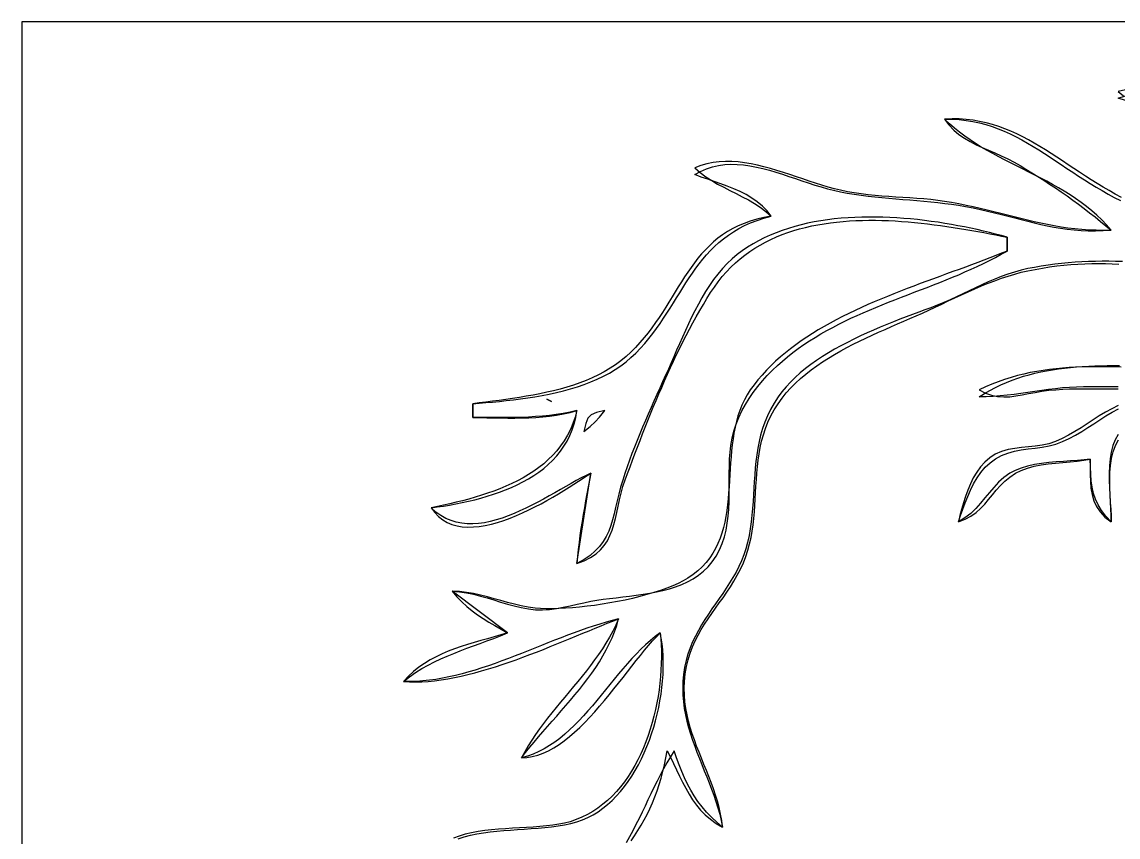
# Model space of a CAD drawing. Extents: x 0 to 411, y 0 to 483.
# Drawn here: x 0 to 158, y 365.6 to 483 of the extents above; entities that cross this region are included whole.
import ezdxf

# ---------------------------------------------------------------- set-up
doc = ezdxf.new("R2010")
doc.units = 0
for name, color, linetype in [('C18', 18, 'CONTINUOUS'), ('C254', 254, 'CONTINUOUS'), ('C7', 7, 'CONTINUOUS')]:
    doc.layers.add(name, color=color, linetype=linetype)

msp = doc.modelspace()

# ---------------------------------------------------------------- linework, layer by layer
at = {"layer": 'C18'}
for points in [[(0, 483)], [(0, 483), (0, 116)], [(171, 483), (0, 483)], [(159.0844, 471.6591), (158, 472), (159.0625, 472.3696)], [(136, 456.4166), (137.0917, 456.2079), (138.1519, 455.9852), (139.1839, 455.7517), (140.1913, 455.51), (141.1777, 455.2632), (142.1467, 455.0142), (143.1017, 454.7659), (144.0464, 454.5212), (144.9842, 454.2831), (145.9188, 454.0544), (146.8537, 453.8381), (147.7924, 453.6372), (148.7385, 453.4544), (149.6956, 453.2929), (150.6672, 453.1554), (151.6568, 453.0449), (152.668, 452.9644), (153.7044, 452.9167), (154.7695, 452.9048), (155.8668, 452.9316), (157, 453), (156.341, 453.7575), (155.655, 454.4753), (154.9437, 455.1562), (154.209, 455.8025), (153.4528, 456.417), (152.677, 457.0021), (151.8833, 457.5606), (151.0738, 458.095), (150.2501, 458.6079), (149.4142, 459.1019), (148.568, 459.5795), (147.7133, 460.0434), (146.852, 460.4962), (145.9859, 460.9404), (145.1169, 461.3787), (144.2469, 461.8136), (143.3777, 462.2477), (142.5111, 462.6836), (141.6492, 463.1239), (140.7936, 463.5713), (139.9463, 464.0282), (139.1091, 464.4973), (138.2839, 464.9812), (137.4726, 465.4825), (136.677, 466.0037), (135.899, 466.5475), (135.1404, 467.1164), (134.4031, 467.7131), (133.689, 468.3401), (133, 469), (134.0619, 468.9874), (135.0925, 468.9231), (136.0939, 468.8097), (137.0682, 468.6497), (138.0172, 468.4459), (138.9432, 468.2008), (139.8482, 467.917), (140.7342, 467.5972), (141.6032, 467.2439), (142.4573, 466.8598), (143.2986, 466.4475), (144.1292, 466.0095), (144.9509, 465.5485), (145.766, 465.0672), (146.5765, 464.5681), (147.3843, 464.0538), (148.1916, 463.5269), (149.0005, 462.9901), (149.8129, 462.446), (150.6309, 461.8971), (151.4565, 461.3462), (152.2919, 460.7957), (153.139, 460.2484), (154, 459.7068)], [(103.1041, 449.4868), (102.3562, 448.862), (101.6441, 448.184), (100.9657, 447.4574), (100.3192, 446.6869), (99.7028, 445.877), (99.1145, 445.0324), (98.5526, 444.1578), (98.015, 443.2577), (97.5, 442.3367), (97.0057, 441.3996), (96.5301, 440.4509), (96.0715, 439.4952), (95.628, 438.5373), (95.1976, 437.5816), (94.7786, 436.6329), (94.369, 435.6958), (93.967, 434.7748), (93.5707, 433.8746), (93.1782, 433), (92.7641, 432.0894), (92.3475, 431.1722), (91.9295, 430.2489), (91.5114, 429.32), (91.0942, 428.3862), (90.6793, 427.4479), (90.2678, 426.5059), (89.8608, 425.5606), (89.4597, 424.6125), (89.0654, 423.6624), (88.6794, 422.7108), (88.3027, 421.7582), (87.9365, 420.8052), (87.5821, 419.8523), (87.2405, 418.9003), (86.9131, 417.9495), (86.601, 417.0007), (86.2913, 415.965), (86.0277, 414.9624), (85.7952, 413.9929), (85.5788, 413.0568), (85.3637, 412.1541), (85.1349, 411.2851), (84.8775, 410.4498), (84.5766, 409.6484), (84.2174, 408.881), (83.7848, 408.1479), (83.2639, 407.449), (82.6399, 406.7847), (81.8979, 406.155), (81.0229, 405.56), (80, 405), (82, 418), (81.3256, 417.6726), (80.6258, 417.3117), (79.9026, 416.9225), (79.1579, 416.5096), (78.3934, 416.0782), (77.611, 415.6331), (76.8127, 415.1794), (76.0004, 414.7218), (75.1757, 414.2655), (74.3408, 413.8152), (73.4973, 413.3761), (72.6473, 412.9529), (71.7925, 412.5507), (70.9348, 412.1744), (70.0762, 411.829), (69.2184, 411.5194), (68.3634, 411.2504), (67.513, 411.0272), (66.6692, 410.8546), (65.8337, 410.7375), (65.0084, 410.6809), (64.1953, 410.6898), (63.3961, 410.7691), (62.6129, 410.9237), (61.8473, 411.1586), (61.1014, 411.4788), (60.3769, 411.8891), (59.6758, 412.3945), (59, 413), (59.866, 413.1218), (60.7461, 413.2569), (61.6374, 413.4063), (62.5372, 413.5712), (63.4428, 413.7527), (64.3515, 413.9519), (65.2606, 414.1699), (66.1673, 414.408), (67.0689, 414.6672), (67.9627, 414.9487), (68.8459, 415.2536), (69.7158, 415.583), (70.5698, 415.9381), (71.4051, 416.32), (72.2188, 416.7298), (73.0085, 417.1687), (73.7712, 417.6378), (74.5043, 418.1382), (75.2051, 418.6711), (75.8708, 419.2376), (76.4988, 419.8388), (77.0862, 420.4759), (77.6303, 421.15), (78.1285, 421.8622), (78.5781, 422.6137), (78.9762, 423.4056), (79.3201, 424.2391), (79.6072, 425.1152), (79.8347, 426.0351), (80, 427), (79.0062, 426.7811), (78.0128, 426.5959), (77.0194, 426.4416), (76.0257, 426.3155), (75.0315, 426.2148), (74.0364, 426.1368), (73.0403, 426.0787), (72.0429, 426.0377), (71.0438, 426.0112), (70.0428, 425.9963), (69.0397, 425.9903), (68.0341, 425.9904), (67.0258, 425.9939), (66.0145, 425.998), (65, 426), (65, 428), (65.9194, 428.0743), (66.8645, 428.1542), (67.8322, 428.2413), (68.8193, 428.3373), (69.8227, 428.4438), (70.8392, 428.5624), (71.8656, 428.6948), (72.8989, 428.8426), (73.9358, 429.0074), (74.9733, 429.1909), (76.0081, 429.3946), (77.0371, 429.6203), (78.0571, 429.8696), (79.0651, 430.1441), (80.0579, 430.4454), (81.0322, 430.7751), (81.985, 431.135), (82.9131, 431.5266), (83.8134, 431.9516), (84.6827, 432.4115), (85.5179, 432.9082), (86.3157, 433.443), (87.0731, 434.0178), (87.787, 434.6342), (88.4837, 435.3033), (89.1429, 435.9871), (89.7678, 436.6839), (90.3613, 437.3918), (90.9267, 438.1092), (91.467, 438.8343), (91.9855, 439.5654), (92.4851, 440.3008), (92.969, 441.0387), (93.4404, 441.7774), (93.9024, 442.5152), (94.3581, 443.2503), (94.8106, 443.9809), (95.263, 444.7055), (95.7185, 445.4221), (96.1802, 446.1292), (96.6511, 446.8249), (97.1345, 447.5075), (97.6335, 448.1754), (98.1511, 448.8267), (98.6905, 449.4597), (99.2549, 450.0727), (99.8472, 450.664), (100.4708, 451.2318), (101.1286, 451.7744), (101.8238, 452.2901), (102.5596, 452.7771), (103.339, 453.2337), (104.1651, 453.6582), (105.0412, 454.0487), (105.9703, 454.4037), (106.9555, 454.7214), (108, 455), (107.4014, 455.7738), (106.7318, 456.4639), (105.9993, 457.0788), (105.2121, 457.6271), (104.3781, 458.1177), (103.5056, 458.5591), (102.6027, 458.9599), (101.6774, 459.329), (100.7379, 459.6748), (99.7923, 460.0062), (98.8487, 460.3317), (97.9152, 460.6601), (97, 461), (97.8332, 461.4751), (98.6814, 461.8517), (99.5435, 462.1363), (100.4183, 462.3355), (101.3047, 462.4557), (102.2013, 462.5035), (103.1072, 462.4855), (104.0211, 462.4081), (104.9418, 462.2779), (105.8681, 462.1013), (106.799, 461.885), (107.7332, 461.6354), (108.6695, 461.3591), (109.6068, 461.0625), (110.5439, 460.7523), (111.4797, 460.4349), (112.4129, 460.1168), (113.3424, 459.8047), (114.267, 459.5049), (115.1856, 459.2241), (116.097, 458.9687), (117, 458.7453), (117.9826, 458.5346), (118.9699, 458.3485), (119.9615, 458.1846), (120.9568, 458.0401), (121.9554, 457.9123), (122.9567, 457.7988), (123.9603, 457.6968), (124.9656, 457.6037), (125.9722, 457.5169), (126.9796, 457.4337), (127.9873, 457.3516), (128.9947, 457.2679), (130.0015, 457.18), (131.0071, 457.0852), (132.011, 456.981), (133.0127, 456.8646), (134.0118, 456.7335), (135.0077, 456.5851), (136, 456.4167)], [(154, 459.7067), (154.8303, 459.2021), (155.6831, 458.7032), (156.5568, 458.2113), (157.4497, 457.7278), (158.3604, 457.254)], [(80, 367.7854), (80.7962, 368.0591), (81.5681, 368.3915), (82.3156, 368.7797), (83.0384, 369.2213), (83.7362, 369.7135), (84.409, 370.2538), (85.0564, 370.8395), (85.6782, 371.4679), (86.2742, 372.1365), (86.8442, 372.8427), (87.388, 373.5837), (87.9054, 374.3569), (88.3961, 375.1599), (88.8598, 375.9898), (89.2965, 376.8441), (89.7059, 377.7201), (90.0877, 378.6153), (90.4417, 379.5269), (90.7678, 380.4524), (91.0657, 381.3891), (91.3351, 382.3345), (91.5759, 383.2858), (91.7878, 384.2404), (91.9707, 385.1958), (92.1242, 386.1492), (92.2483, 387.0981), (92.3426, 388.0399), (92.4069, 388.9718), (92.441, 389.8913), (92.4448, 390.7957), (92.4179, 391.6825), (92.3602, 392.5489), (92.2715, 393.3924), (92.1515, 394.2103), (92, 395), (91.284, 394.4679), (90.584, 393.8953), (89.8983, 393.2862), (89.2254, 392.6442), (88.5637, 391.9732), (87.9117, 391.2769), (87.2679, 390.5591), (86.6305, 389.8237), (85.9982, 389.0743), (85.3693, 388.3149), (84.7423, 387.5491), (84.1156, 386.7807), (83.4877, 386.0136), (82.857, 385.2516), (82.2219, 384.4983), (81.5809, 383.7577), (80.9324, 383.0334), (80.2749, 382.3294), (79.6068, 381.6493), (78.9265, 380.997), (78.2325, 380.3762), (77.5233, 379.7907), (76.7972, 379.2444), (76.0527, 378.741), (75.2883, 378.2842), (74.5024, 377.878), (73.6934, 377.526), (72.8598, 377.232), (72, 377), (72.5846, 377.7537), (73.1895, 378.5044), (73.8117, 379.253), (74.4483, 380.0002), (75.0964, 380.7471), (75.753, 381.4946), (76.4153, 382.2435), (77.0804, 382.9947), (77.7454, 383.7492), (78.4073, 384.5078), (79.0634, 385.2715), (79.7105, 386.0412), (80.346, 386.8177), (80.9668, 387.602), (81.5701, 388.3949), (82.153, 389.1975), (82.7125, 390.0105), (83.2457, 390.8348), (83.7499, 391.6715), (84.2219, 392.5213), (84.659, 393.3853), (85.0583, 394.2642), (85.4168, 395.159), (85.7317, 396.0706), (86, 397), (85.0989, 396.7777), (84.1921, 396.531), (83.28, 396.262), (82.3628, 395.9726), (81.4409, 395.665), (80.5147, 395.3412), (79.5843, 395.0032), (78.6502, 394.6531), (77.7126, 394.293), (76.7719, 393.925), (75.8284, 393.5511), (74.8824, 393.1733), (73.9341, 392.7937), (72.9841, 392.4144), (72.0325, 392.0375), (71.0796, 391.6649), (70.1258, 391.2988), (69.1715, 390.9412), (68.2168, 390.5942), (67.2622, 390.2598), (66.308, 389.9402), (65.3544, 389.6372), (64.4018, 389.3531), (63.4505, 389.0899), (62.5008, 388.8496), (61.5531, 388.6343), (60.6076, 388.446), (59.6647, 388.2869), (58.7247, 388.1589), (57.7879, 388.0642), (56.8547, 388.0047), (55.9252, 387.9826), (55, 388), (55.8717, 388.6678), (56.7531, 389.2771), (57.6441, 389.8339), (58.5444, 390.344), (59.4538, 390.8135), (60.3721, 391.2484), (61.2991, 391.6545), (62.2346, 392.0379), (63.1784, 392.4044), (64.1303, 392.7601), (65.0901, 393.1109), (66.0575, 393.4627), (67.0324, 393.8216), (68.0146, 394.1935), (69.0039, 394.5843), (70, 395), (62, 401), (63.0658, 400.9079), (64.0992, 400.7521), (65.1064, 400.5443), (66.094, 400.2965), (67.0684, 400.0203), (68.0361, 399.7275), (69.0035, 399.43), (69.9772, 399.1397), (70.9635, 398.8681), (71.9689, 398.6273), (73, 398.429), (74.0193, 398.3147), (75.0306, 398.2998), (76.0353, 398.367), (77.0347, 398.4994), (78.0301, 398.6798), (79.023, 398.8911), (80.0147, 399.1163), (81.0066, 399.3383), (82, 399.5401), (82.8794, 399.6908), (83.7857, 399.8235), (84.7144, 399.9436), (85.6608, 400.0563), (86.6205, 400.1671), (87.5888, 400.2813), (88.5613, 400.4043), (89.5334, 400.5414), (90.5004, 400.6981), (91.458, 400.8797), (92.4014, 401.0915), (93.3262, 401.3389), (94.2278, 401.6273), (95.1016, 401.962), (95.9431, 402.3485), (96.7477, 402.7921), (97.511, 403.2981), (98.2282, 403.8719), (98.8949, 404.5189), (99.5066, 405.2445), (100.0586, 406.054), (100.5447, 406.9467), (100.94, 407.87), (101.2537, 408.8203), (101.4954, 409.7939), (101.6743, 410.7873), (101.7998, 411.7969), (101.8815, 412.8192), (101.9286, 413.8506), (101.9505, 414.8875), (101.9567, 415.9264), (101.9565, 416.9636), (101.9594, 417.9955), (101.9747, 419.0188), (102.0117, 420.0296), (102.08, 421.0245), (102.189, 422), (102.3712, 423.0427), (102.6256, 424.0611), (102.9478, 425.0549), (103.3334, 426.0234), (103.778, 426.9664), (104.2772, 427.8834), (104.8267, 428.7739), (105.422, 429.6376), (106.0588, 430.4739), (106.7327, 431.2825), (107.4393, 432.0629), (108.1743, 432.8148), (108.8866, 433.4943), (109.6168, 434.1469), (110.3642, 434.7737), (111.1279, 435.376), (111.9071, 435.9547), (112.7011, 436.5112), (113.509, 437.0466), (114.3302, 437.5621), (115.1637, 438.0587), (116.0088, 438.5377), (116.8646, 439.0003), (117.7305, 439.4476), (118.6056, 439.8807), (119.4892, 440.3009), (120.3803, 440.7093), (121.2783, 441.107), (122.1824, 441.4953), (123.0917, 441.8753), (124.0054, 442.2482), (124.9229, 442.615), (125.8432, 442.9771), (126.7656, 443.3355), (127.6893, 443.6915), (128.6136, 444.0461), (129.5375, 444.4006), (130.4604, 444.7561), (131.3814, 445.1137), (132.2997, 445.4748), (133.2146, 445.8403), (134.1253, 446.2115), (135.0309, 446.5895), (135.9307, 446.9756), (136.8239, 447.3708), (137.7097, 447.7764), (138.5873, 448.1934), (139.4559, 448.6232), (140.3148, 449.0667), (141.163, 449.5252), (142, 450), (142, 452), (141.1754, 452.2255), (140.3316, 452.4469), (139.4697, 452.6634), (138.5907, 452.8744), (137.6957, 453.079), (136.7858, 453.2766), (135.862, 453.4663), (134.9254, 453.6475), (133.977, 453.8195), (133.018, 453.9814), (132.0494, 454.1327), (131.0723, 454.2724), (130.0878, 454.3999), (129.0969, 454.5145), (128.1006, 454.6155), (127.1001, 454.702), (126.0965, 454.7733), (125.0907, 454.8288), (124.0839, 454.8677), (123.0772, 454.8892), (122.0716, 454.8927), (121.0681, 454.8773), (120.0679, 454.8424), (119.072, 454.7871), (118.0815, 454.7109), (117.0974, 454.6129), (116.1209, 454.4924), (115.153, 454.3487), (114.1948, 454.1811), (113.2473, 453.9887), (112.3115, 453.7709), (111.3887, 453.527), (110.4798, 453.2561), (109.586, 452.9576), (108.7082, 452.6308), (107.8476, 452.2748), (107.0052, 451.889), (106.1821, 451.4727), (105.3794, 451.025), (104.5981, 450.5453), (103.8393, 450.0328), (103.1041, 449.4869)], [(145, 447.4567), (144.0185, 447.2362), (143.051, 446.9694), (142.0958, 446.6618), (141.1512, 446.319), (140.2156, 445.9466), (139.2875, 445.5502), (138.3651, 445.1354), (137.4469, 444.7077), (136.5313, 444.2728), (135.6166, 443.8362), (134.7011, 443.4036), (133.7834, 442.9804), (132.8617, 442.5724), (131.9344, 442.185), (131, 441.824), (130.1518, 441.5114), (129.2801, 441.1894), (128.3877, 440.8572), (127.4776, 440.5143), (126.5528, 440.1599), (125.6163, 439.7936), (124.671, 439.4146), (123.7199, 439.0224), (122.7659, 438.6163), (121.8121, 438.1957), (120.8614, 437.7599), (119.9168, 437.3084), (118.9812, 436.8406), (118.0576, 436.3557), (117.1491, 435.8532), (116.2584, 435.3325), (115.3887, 434.7929), (114.5429, 434.2338), (113.724, 433.6546), (112.9348, 433.0546), (112.1785, 432.4333), (111.458, 431.79), (110.7762, 431.1241), (110.1361, 430.4349), (109.5407, 429.7219), (108.993, 428.9845), (108.4056, 428.0825), (107.893, 427.1738), (107.4495, 426.2588), (107.0694, 425.3376), (106.747, 424.4106), (106.4767, 423.4779), (106.2528, 422.5399), (106.0696, 421.5968), (105.9214, 420.6488), (105.8027, 419.6963), (105.7076, 418.7395), (105.6306, 417.7786), (105.566, 416.8139), (105.508, 415.8456), (105.4511, 414.8741), (105.3896, 413.8996), (105.3178, 412.9223), (105.23, 411.9426), (105.1205, 410.9606), (104.9838, 409.9766), (104.814, 408.9909), (104.6057, 408.0038), (104.3626, 407.0933), (104.0683, 406.2151), (103.7279, 405.3657), (103.3468, 404.5414), (102.9301, 403.7388), (102.4833, 402.9545), (102.0115, 402.1848), (101.52, 401.4263), (101.014, 400.6754), (100.4989, 399.9287), (99.9799, 399.1826), (99.4622, 398.4336), (98.9512, 397.6782), (98.4521, 396.9129), (97.9701, 396.1342), (97.5106, 395.3385), (97.0787, 394.5224), (96.6798, 393.6824), (96.3192, 392.8149), (96.002, 391.9164), (95.7336, 390.9834), (95.5192, 390.0124), (95.3641, 389), (95.2737, 387.989), (95.2437, 386.9965), (95.2698, 386.0211), (95.3476, 385.0612), (95.4727, 384.1156), (95.6406, 383.1829), (95.8471, 382.2616), (96.0877, 381.3503), (96.358, 380.4478), (96.6537, 379.5524), (96.9704, 378.663), (97.3036, 377.778), (97.649, 376.8961), (98.0023, 376.0159), (98.359, 375.136), (98.7147, 374.255), (99.0651, 373.3715), (99.4058, 372.4841), (99.7323, 371.5915), (100.0404, 370.6921), (100.3256, 369.7847), (100.5835, 368.8678), (100.8097, 367.94), (101, 367), (100.1594, 367.6984), (99.3897, 368.4162), (98.6851, 369.1549), (98.0401, 369.9157), (97.4492, 370.7002), (96.9068, 371.5098), (96.4073, 372.3459), (95.9452, 373.21), (95.5148, 374.1035), (95.1107, 375.0278), (94.7272, 375.9843), (94.3588, 376.9746), (94, 378), (93.4671, 377.1323), (92.9589, 376.2576), (92.472, 375.3769), (92.0031, 374.4913), (91.549, 373.6021), (91.1063, 372.7103), (90.6719, 371.817), (90.2423, 370.9235), (89.8144, 370.0307), (89.3849, 369.14), (88.9504, 368.2523), (88.5076, 367.3688), (88.0534, 366.4906), (87.5844, 365.619), (87.0973, 364.7549)], [(158.6251, 448.464), (157.6504, 448.5004), (156.6749, 448.5204), (155.699, 448.5239), (154.7228, 448.5109), (153.7466, 448.4813), (152.7706, 448.435), (151.7951, 448.3719), (150.8203, 448.2921), (149.8465, 448.1954), (148.8738, 448.0817), (147.9026, 447.9511), (146.9331, 447.8035), (145.9654, 447.6387), (145, 447.4568)], [(152, 430.4058), (150.9919, 430.3518), (149.9872, 430.2696), (148.9854, 430.1644), (147.9858, 430.0415), (146.988, 429.9062), (145.9915, 429.7638), (144.9956, 429.6195), (143.9999, 429.4785), (143.0039, 429.3463), (142.007, 429.228), (141.0087, 429.129), (140.0084, 429.0544), (139.0057, 429.0097), (138, 429), (138.7636, 429.4803), (139.5365, 429.9261), (140.3186, 430.3386), (141.1092, 430.719), (141.9082, 431.0687), (142.7151, 431.3887), (143.5295, 431.6804), (144.3512, 431.945), (145.1797, 432.1836), (146.0147, 432.3977), (146.8558, 432.5883), (147.7027, 432.7568), (148.5549, 432.9044), (149.4122, 433.0322), (150.2742, 433.1416), (151.1404, 433.2337), (152.0106, 433.3099), (152.8844, 433.3713), (153.7613, 433.4192), (154.6411, 433.4548), (155.5234, 433.4794), (156.4079, 433.4942), (157.294, 433.5004), (158.1816, 433.4992)], [(158.0297, 430.4156), (157.041, 430.4298), (156.0478, 430.4426), (155.0486, 430.4502), (154.0419, 430.4491), (153.0262, 430.4355), (152, 430.4059)], [(158.0277, 423.5663), (157.5921, 422.8056), (157.2593, 421.9594), (157.0174, 421.0415), (156.8546, 420.066), (156.7591, 419.0468), (156.7191, 417.998), (156.7227, 416.9334), (156.7582, 415.8672), (156.8137, 414.8132), (156.8775, 413.7855), (156.9376, 412.7981), (156.9824, 411.8649), (157, 411), (156.2399, 411.8117), (155.6219, 412.6163), (155.1312, 413.424), (154.7526, 414.2446), (154.4714, 415.0881), (154.2724, 415.9646), (154.1407, 416.8841), (154.0614, 417.8564), (154.0195, 418.8917), (154, 420), (153.1119, 419.905), (152.1607, 419.8291), (151.1609, 419.7624), (150.1271, 419.6952), (149.074, 419.6177), (148.0162, 419.5203), (146.9683, 419.3933), (145.9449, 419.2268), (144.9607, 419.0112), (144.0304, 418.7367), (143.1684, 418.3936), (142.3896, 417.9722), (141.5408, 417.3603), (140.7837, 416.6805), (140.0931, 415.9513), (139.4437, 415.1908), (138.8103, 414.4175), (138.1676, 413.6497), (137.4905, 412.9057), (136.7536, 412.2038), (135.9319, 411.5625), (135, 411), (135.3038, 411.8814), (135.622, 412.7913), (135.9618, 413.7165), (136.3303, 414.6436), (136.735, 415.5595), (137.1829, 416.4508), (137.6813, 417.3042), (138.2375, 418.1066), (138.8588, 418.8445), (139.5523, 419.5048), (140.3253, 420.0741), (141.1851, 420.5393), (142.1132, 420.8922), (143.0723, 421.1481), (144.0547, 421.3345), (145.0525, 421.4789), (146.0579, 421.6088), (147.0632, 421.7518), (148.0605, 421.9352), (149.042, 422.1868), (150, 422.5339), (150.945, 422.9751), (151.8613, 423.4666), (152.7558, 423.9962), (153.6357, 424.5513), (154.5079, 425.1195), (155.3795, 425.6883), (156.2574, 426.2455), (157.1488, 426.7784), (158.0606, 427.2748)], [(62.8897, 365.3104), (63.7654, 365.5944), (64.6666, 365.8319), (65.59, 366.0283), (66.5325, 366.1891), (67.4911, 366.3199), (68.4626, 366.4261), (69.444, 366.5133), (70.4321, 366.5869), (71.4238, 366.6524), (72.4161, 366.7154), (73.4057, 366.7812), (74.3897, 366.8555), (75.3649, 366.9437), (76.3281, 367.0512), (77.2764, 367.1837), (78.2065, 367.3466), (79.1154, 367.5453), (80, 367.7855)]]:
    msp.add_lwpolyline(points, dxfattribs=at)
at = {"layer": 'C254'}
for points in [[(75.6667, 428.6667), (76.3333, 428.3333), (75.6666, 428.6666)], [(81, 424), (81.928, 424.7293), (82.6324, 425.3675), (83.2705, 426.0718), (84, 427), (82.8264, 426.7296), (82.0616, 426.4163), (81.5835, 425.9382), (81.2702, 425.1734), (81, 424)]]:
    msp.add_lwpolyline(points, dxfattribs=at)
at = {"layer": 'C7'}
for points in [[(159.0495, 473.2269), (158, 473), (158.7819, 472.3715)], [(155, 459.7067), (154.1416, 460.2456), (153.2949, 460.7906), (152.4583, 461.3393), (151.6298, 461.8889), (150.8077, 462.4368), (149.9903, 462.9804), (149.1759, 463.517), (148.3625, 464.0441), (147.5485, 464.559), (146.7322, 465.0592), (145.9116, 465.5418), (145.0852, 466.0045), (144.2511, 466.4444), (143.4075, 466.8591), (142.5527, 467.2458), (141.685, 467.602), (140.8024, 467.925), (139.9034, 468.2122), (138.9862, 468.461), (138.0488, 468.6687), (137.0897, 468.8328), (136.107, 468.9506), (135.099, 469.0195), (134.0639, 469.0368), (133, 469), (133.6276, 468.16), (134.3153, 467.4315), (135.0562, 466.7985), (135.8436, 466.2454), (136.6707, 465.7562), (137.5306, 465.315), (138.4167, 464.9061), (139.322, 464.5136), (140.2397, 464.1217), (141.1632, 463.7145), (142.0855, 463.2761), (143, 462.7909)], [(134, 456.9891), (133.0044, 457.1526), (132.0057, 457.2889), (131.0044, 457.4023), (130.0012, 457.497), (128.9965, 457.5773), (127.9908, 457.6476), (126.9847, 457.7121), (125.9787, 457.7753), (124.9734, 457.8413), (123.9693, 457.9144), (122.967, 457.9991), (121.9669, 458.0995), (120.9696, 458.2201), (119.9756, 458.365), (118.9856, 458.5386), (118, 458.7453), (117.1162, 458.9621), (116.2223, 459.2081), (115.3194, 459.478), (114.4086, 459.7667), (113.4907, 460.0691), (112.5671, 460.3801), (111.6386, 460.6944), (110.7065, 461.0071), (109.7716, 461.3129), (108.8352, 461.6067), (107.8982, 461.8834), (106.9617, 462.1379), (106.0269, 462.3649), (105.0947, 462.5595), (104.1662, 462.7164), (103.2425, 462.8305), (102.3246, 462.8967), (101.4137, 462.9098), (100.5107, 462.8647), (99.6168, 462.7564), (98.733, 462.5795), (97.8604, 462.3291), (97, 462), (97.7721, 461.3143), (98.5813, 460.7023), (99.4207, 460.1505), (100.2837, 459.6454), (101.1634, 459.1739), (102.0533, 458.7224), (102.9465, 458.2775), (103.8364, 457.826), (104.7162, 457.3545), (105.5791, 456.8494), (106.4186, 456.2976), (107.2277, 455.6856), (108, 455), (106.9356, 454.8114), (105.9312, 454.5777), (104.9838, 454.3006), (104.0902, 453.9821), (103.2474, 453.6242), (102.4523, 453.2288), (101.7018, 452.7978), (100.9929, 452.3332), (100.3225, 451.8369), (99.6875, 451.3108), (99.0848, 450.7568), (98.5114, 450.177), (97.9641, 449.5732), (97.44, 448.9473), (96.936, 448.3014), (96.4489, 447.6373), (95.9757, 446.957), (95.5133, 446.2624), (95.0587, 445.5554), (94.6087, 444.838), (94.1604, 444.1121), (93.7106, 443.3797), (93.2562, 442.6426), (92.7943, 441.9029), (92.3216, 441.1624), (91.8352, 440.4231), (91.332, 439.6869), (90.8088, 438.9557), (90.2627, 438.2316), (89.6905, 437.5164), (89.0892, 436.812), (88.4557, 436.1204), (87.787, 435.4436), (87.079, 434.7938), (86.3383, 434.1877), (85.5671, 433.6235), (84.7672, 433.0993), (83.9408, 432.6131), (83.0899, 432.1632), (82.2166, 431.7475), (81.3228, 431.3644), (80.4108, 431.0118), (79.4825, 430.6879), (78.54, 430.3909), (77.5852, 430.1188), (76.6204, 429.8698), (75.6475, 429.6421), (74.6686, 429.4336), (73.6857, 429.2426), (72.7009, 429.0672), (71.7163, 428.9055), (70.7338, 428.7557), (69.7556, 428.6158), (68.7837, 428.4839), (67.8201, 428.3583), (66.8669, 428.237), (65.9262, 428.1182), (65, 428), (65, 426), (66.008, 425.9948), (67.0175, 425.9822), (68.0278, 425.9662), (69.0383, 425.9509), (70.0484, 425.9404), (71.0577, 425.9388), (72.0653, 425.9502), (73.0708, 425.9786), (74.0736, 426.0282), (75.0731, 426.1031), (76.0687, 426.2074), (77.0597, 426.3451), (78.0457, 426.5204), (79.026, 426.7373), (80, 427), (79.7368, 426.043), (79.4193, 425.1326), (79.0497, 424.2673), (78.6304, 423.4457), (78.1639, 422.6663), (77.6526, 421.9279), (77.0987, 421.229), (76.5048, 420.5682), (75.8731, 419.944), (75.2062, 419.3551), (74.5063, 418.8001), (73.7759, 418.2776), (73.0173, 417.7861), (72.2329, 417.3242), (71.4252, 416.8907), (70.5965, 416.4839), (69.7492, 416.1026), (68.8857, 415.7454), (68.0083, 415.4107), (67.1195, 415.0973), (66.2217, 414.8037), (65.3172, 414.5286), (64.4085, 414.2704), (63.4978, 414.0278), (62.5877, 413.7995), (61.6804, 413.5839), (60.7785, 413.3798), (59.8842, 413.1856), (59, 413), (59.4998, 412.3274), (60.0523, 411.7577), (60.654, 411.2859), (61.3011, 410.9074), (61.9899, 410.6172), (62.7167, 410.4106), (63.4779, 410.2828), (64.2698, 410.2288), (65.0887, 410.244), (65.9309, 410.3235), (66.7927, 410.4624), (67.6705, 410.6561), (68.5605, 410.8995), (69.4592, 411.188), (70.3627, 411.5168), (71.2675, 411.8809), (72.1697, 412.2756), (73.0659, 412.6962), (73.9522, 413.1376), (74.825, 413.5952), (75.6806, 414.0642), (76.5154, 414.5396), (77.3256, 415.0168), (78.1075, 415.4908), (78.8575, 415.9569), (79.5719, 416.4103), (80.2471, 416.8461), (80.8792, 417.2595), (81.4648, 417.6457), (82, 418), (81.8074, 417.0026), (81.6167, 416.0065), (81.429, 415.0111), (81.2457, 414.0161), (81.068, 413.0208), (80.8972, 412.025), (80.7345, 411.0281), (80.5812, 410.0298), (80.4386, 409.0295), (80.3079, 408.0268), (80.1904, 407.0213), (80.0873, 406.0125), (80, 405), (81.0643, 405.3817), (81.976, 405.8343), (82.7497, 406.3532), (83.4002, 406.9337), (83.9422, 407.5712), (84.3904, 408.261), (84.7595, 408.9985), (85.0644, 409.779), (85.3196, 410.5979), (85.54, 411.4505), (85.7402, 412.3322), (85.935, 413.2384), (86.1391, 414.1644), (86.3672, 415.1055), (86.634, 416.0571), (86.9544, 417.0146), (87.3003, 417.9543), (87.6501, 418.8984), (88.0038, 419.8461), (88.3617, 420.7969), (88.7241, 421.7504), (89.091, 422.7059), (89.4628, 423.6629), (89.8395, 424.6209), (90.2215, 425.5793), (90.6089, 426.5375), (91.0019, 427.4952), (91.4008, 428.4516), (91.8057, 429.4062), (92.2168, 430.3586), (92.6344, 431.3081), (93.0586, 432.2543), (93.4897, 433.1965), (93.9278, 434.1342), (94.3732, 435.067), (94.8261, 435.9942), (95.2866, 436.9152), (95.755, 437.8297), (96.2315, 438.7369), (96.7163, 439.6365), (97.2095, 440.5277), (97.7115, 441.4102), (98.2223, 442.2832), (98.7423, 443.1464), (99.2716, 443.9992), (99.8063, 444.8073), (100.3662, 445.5761), (100.9505, 446.3062), (101.5583, 446.9987), (102.189, 447.6541), (102.8416, 448.2735), (103.5154, 448.8576), (104.2096, 449.4071), (104.9234, 449.923), (105.656, 450.406), (106.4065, 450.857), (107.1743, 451.2768), (107.9584, 451.6661), (108.7581, 452.0259), (109.5726, 452.3569), (110.4011, 452.6599), (111.2428, 452.9358), (112.0968, 453.1854), (112.9625, 453.4095), (113.839, 453.6088), (114.7254, 453.7844), (115.621, 453.9368), (116.5251, 454.067), (117.4367, 454.1758), (118.3551, 454.264), (119.2795, 454.3324), (120.2091, 454.3818), (121.1431, 454.4131), (122.0807, 454.427), (123.0211, 454.4244), (123.9635, 454.4061), (124.9071, 454.3729), (125.8511, 454.3256), (126.7947, 454.2651), (127.7371, 454.1922), (128.6775, 454.1076), (129.6151, 454.0122), (130.5491, 453.9069), (131.4787, 453.7923), (132.4031, 453.6695), (133.3215, 453.539), (134.2331, 453.4019), (135.1372, 453.2588), (136.0328, 453.1107), (136.9192, 452.9583), (137.7956, 452.8024), (138.6613, 452.6439), (139.5153, 452.4836), (140.357, 452.3223), (141.1855, 452.1608), (142, 452), (142, 450), (141.188, 449.6671), (140.3591, 449.3361), (139.5143, 449.0063), (138.6548, 448.6773), (137.7815, 448.3484), (136.8958, 448.0192), (135.9986, 447.6891), (135.0912, 447.3576), (134.1745, 447.0242), (133.2498, 446.6883), (132.3182, 446.3494), (131.3807, 446.0069), (130.4386, 445.6603), (129.4928, 445.3092), (128.5445, 444.9529), (127.5949, 444.5909), (126.6451, 444.2227), (125.6962, 443.8478), (124.7492, 443.4655), (123.8053, 443.0755), (122.8657, 442.6771), (121.9315, 442.2699), (121.0037, 441.8532), (120.0834, 441.4266), (119.1719, 440.9896), (118.2702, 440.5415), (117.3795, 440.0818), (116.5008, 439.6101), (115.6353, 439.1258), (114.784, 438.6284), (113.9482, 438.1172), (113.1289, 437.5919), (112.3272, 437.0518), (111.5443, 436.4964), (110.7813, 435.9252), (110.0393, 435.3377), (109.3193, 434.7333), (108.6227, 434.1115), (107.9503, 433.4718), (107.3034, 432.8136), (106.6831, 432.1363), (106.0906, 431.4396), (105.5268, 430.7227), (104.993, 429.9853), (104.5383, 429.2771), (104.1368, 428.546), (103.7848, 427.7937), (103.4784, 427.022), (103.2139, 426.2325), (102.9875, 425.4269), (102.7954, 424.6071), (102.6338, 423.7747), (102.499, 422.9315), (102.3871, 422.0791), (102.2944, 421.2194), (102.2171, 420.354), (102.1513, 419.4846), (102.0934, 418.6131), (102.0395, 417.7411), (101.9859, 416.8703), (101.9287, 416.0025), (101.8642, 415.1393), (101.7886, 414.2826), (101.6981, 413.4341), (101.5889, 412.5954), (101.4573, 411.7683), (101.2994, 410.9546), (101.1115, 410.1559), (100.8898, 409.374), (100.6305, 408.6106), (100.3298, 407.8675), (99.984, 407.1463), (99.5892, 406.4488), (99.1417, 405.7767), (98.6376, 405.1318), (98.0733, 404.5157), (97.4449, 403.9302), (96.7486, 403.3771), (95.9807, 402.858), (95.3268, 402.4807), (94.5996, 402.1155), (93.8056, 401.7633), (92.9514, 401.4247), (92.0435, 401.1005), (91.0885, 400.7914), (90.0929, 400.4982), (89.0634, 400.2216), (88.0064, 399.9622), (86.9286, 399.721), (85.8364, 399.4985), (84.7364, 399.2955), (83.6353, 399.1129), (82.5395, 398.9512), (81.4556, 398.8113), (80.3901, 398.6939), (79.3497, 398.5996), (78.3409, 398.5294), (77.3702, 398.4838), (76.4442, 398.4637), (75.5695, 398.4697), (74.7525, 398.5026), (74, 398.5632), (72.9731, 398.6999), (71.9675, 398.8866), (70.9783, 399.1118), (70.0004, 399.3643), (69.0291, 399.6326), (68.0593, 399.9054), (67.0863, 400.1714), (66.1051, 400.4191), (65.1107, 400.6371), (64.0984, 400.8142), (63.0631, 400.9389), (62, 401), (62.6951, 400.1922), (63.4079, 399.459), (64.1403, 398.7898), (64.8946, 398.1738), (65.6729, 397.6005), (66.4773, 397.0591), (67.3101, 396.5391), (68.1734, 396.0296), (69.0693, 395.5201), (70, 395), (69.0371, 394.7014), (68.072, 394.4164), (67.107, 394.1396), (66.1446, 393.8652), (65.1874, 393.5878), (64.2377, 393.3018), (63.2982, 393.0017), (62.3711, 392.6819), (61.459, 392.3368), (60.5645, 391.9609), (59.6899, 391.5486), (58.8377, 391.0944), (58.0104, 390.5927), (57.2105, 390.0379), (56.4405, 389.4246), (55.7028, 388.7471), (55, 388), (55.8644, 387.9441), (56.7463, 387.9268), (57.6444, 387.9465), (58.5574, 388.0014), (59.4842, 388.0896), (60.4234, 388.2095), (61.3738, 388.3593), (62.3343, 388.5373), (63.3036, 388.7416), (64.2805, 388.9706), (65.2636, 389.2224), (66.2519, 389.4954), (67.244, 389.7877), (68.2388, 390.0977), (69.2349, 390.4235), (70.2312, 390.7634), (71.2264, 391.1157), (72.2194, 391.4785), (73.2088, 391.8503), (74.1935, 392.2291), (75.1721, 392.6132), (76.1435, 393.0009), (77.1065, 393.3904), (78.0598, 393.78), (79.0021, 394.1679), (79.9323, 394.5524), (80.8492, 394.9317), (81.7514, 395.304), (82.6377, 395.6676), (83.507, 396.0208), (84.3579, 396.3617), (85.1893, 396.6887), (86, 397), (85.5948, 396.0963), (85.1561, 395.2151), (84.6866, 394.3548), (84.189, 393.5134), (83.666, 392.6892), (83.1202, 391.8803), (82.5544, 391.0848), (81.9712, 390.3011), (81.3733, 389.5272), (80.7634, 388.7613), (80.1442, 388.0016), (79.5184, 387.2464), (78.8886, 386.4937), (78.2575, 385.7418), (77.6279, 384.9888), (77.0023, 384.2329), (76.3836, 383.4723), (75.7743, 382.7052), (75.1771, 381.9298), (74.5948, 381.1441), (74.0301, 380.3465), (73.4855, 379.5352), (72.9639, 378.7081), (72.4678, 377.8637), (72, 377), (72.7847, 377.034), (73.5665, 377.1562), (74.3451, 377.3615), (75.1199, 377.6446), (75.8906, 378.0005), (76.6566, 378.424), (77.4176, 378.9099), (78.1731, 379.4532), (78.9227, 380.0487), (79.6659, 380.6912), (80.4023, 381.3756), (81.1315, 382.0968), (81.8531, 382.8496), (82.5665, 383.6289), (83.2714, 384.4295), (83.9673, 385.2463), (84.6539, 386.0742), (85.3306, 386.908), (85.997, 387.7426), (86.6527, 388.5728), (87.2972, 389.3935), (87.9302, 390.1995), (88.5511, 390.9858), (89.1596, 391.7471), (89.7552, 392.4784), (90.3375, 393.1744), (90.906, 393.8302), (91.4603, 394.4404), (92, 395), (92.0799, 394.1458), (92.1359, 393.2721), (92.1677, 392.3812), (92.1752, 391.4751), (92.158, 390.556), (92.1159, 389.6262), (92.0487, 388.6878), (91.9561, 387.743), (91.8379, 386.794), (91.6939, 385.8429), (91.5239, 384.892), (91.3275, 383.9434), (91.1046, 382.9992), (90.8548, 382.0618), (90.5781, 381.1333), (90.2741, 380.2158), (89.9425, 379.3115), (89.5833, 378.4227), (89.196, 377.5514), (88.7806, 376.7), (88.3366, 375.8705), (87.864, 375.0651), (87.3625, 374.2861), (86.8317, 373.5356), (86.2716, 372.8157), (85.6818, 372.1288), (85.0621, 371.4769), (84.4123, 370.8622), (83.7321, 370.287), (83.0213, 369.7533), (82.2797, 369.2634), (81.507, 368.8195), (80.7029, 368.4238), (79.8673, 368.0784), (79, 367.7855)], [(143, 462.7908), (143.8633, 462.2954), (144.7245, 461.7878), (145.583, 461.2684), (146.4383, 460.7377), (147.2898, 460.196), (148.1369, 459.6438), (148.979, 459.0816), (149.8155, 458.5097), (150.646, 457.9287), (151.4697, 457.3388), (152.2862, 456.7406), (153.0948, 456.1344), (153.895, 455.5208), (154.6862, 454.9001), (155.4678, 454.2728), (156.2392, 453.6393), (157, 453), (155.9175, 452.9739), (154.8552, 452.9818), (153.8111, 453.0213), (152.7835, 453.0903), (151.7706, 453.1865), (150.7706, 453.3076), (149.7817, 453.4514), (148.8021, 453.6155), (147.8299, 453.7978), (146.8635, 453.996), (145.901, 454.2078), (144.9405, 454.4309), (143.9804, 454.6632), (143.0188, 454.9023), (142.0538, 455.146), (141.0838, 455.3919), (140.1069, 455.638), (139.1213, 455.8819), (138.1252, 456.1213), (137.1168, 456.354), (136.0943, 456.5777), (135.056, 456.7902), (134, 456.9892)], [(158.4695, 457.7266), (157.5723, 458.2089), (156.6938, 458.7004), (155.8358, 459.2), (155, 459.7068)], [(95.4945, 388), (95.6046, 389.096), (95.7809, 390.1345), (96.0181, 391.121), (96.3104, 392.0606), (96.6525, 392.9588), (97.0387, 393.8209), (97.4636, 394.6522), (97.9217, 395.4581), (98.4073, 396.244), (98.915, 397.015), (99.4393, 397.7767), (99.9745, 398.5343), (100.5153, 399.2932), (101.0561, 400.0586), (101.5913, 400.8361), (102.1154, 401.6308), (102.6229, 402.4482), (103.1083, 403.2935), (103.5661, 404.1722), (103.9907, 405.0895), (104.346, 405.983), (104.6456, 406.8837), (104.8951, 407.7909), (105.1, 408.704), (105.2659, 409.6222), (105.3984, 410.5448), (105.5031, 411.4712), (105.5856, 412.4006), (105.6514, 413.3323), (105.7062, 414.2658), (105.7554, 415.2002), (105.8047, 416.1348), (105.8597, 417.0691), (105.926, 418.0023), (106.009, 418.9336), (106.1145, 419.8625), (106.248, 420.7882), (106.415, 421.71), (106.6212, 422.6273), (106.8721, 423.5393), (107.1733, 424.4453), (107.5304, 425.3447), (107.949, 426.2367), (108.4347, 427.1208), (108.993, 427.9961), (109.5672, 428.7865), (110.1823, 429.544), (110.8356, 430.27), (111.5245, 430.9658), (112.2466, 431.6328), (112.9992, 432.2724), (113.7799, 432.8858), (114.5861, 433.4745), (115.4151, 434.0397), (116.2645, 434.583), (117.1318, 435.1056), (118.0143, 435.6088), (118.9095, 436.0941), (119.8149, 436.5628), (120.7279, 437.0162), (121.646, 437.4558), (122.5666, 437.8828), (123.4871, 438.2986), (124.4051, 438.7046), (125.3179, 439.1022), (126.223, 439.4926), (127.1179, 439.8773), (128, 440.2577), (128.8934, 440.6513), (129.7986, 441.062), (130.7145, 441.4864), (131.64, 441.9209), (132.574, 442.3623), (133.5154, 442.8069), (134.4633, 443.2515), (135.4164, 443.6925), (136.3737, 444.1265), (137.3341, 444.5501), (138.2965, 444.9598), (139.2599, 445.3522), (140.2232, 445.7238), (141.1853, 446.0713), (142.1451, 446.3911), (143.1015, 446.6798), (144.0535, 446.9341), (145, 447.1504), (146.0533, 447.3582), (147.0985, 447.5423), (148.1358, 447.7029), (149.1653, 447.8406), (150.1875, 447.9558), (151.2025, 448.0489), (152.2106, 448.1202), (153.2121, 448.1704), (154.2072, 448.1997), (155.1963, 448.2086), (156.1795, 448.1976), (157.1571, 448.167), (158.1293, 448.1173)], [(158.4677, 433.2826), (157.5241, 433.3043), (156.581, 433.3199), (155.6383, 433.328), (154.6964, 433.327), (153.7553, 433.3153), (152.8152, 433.2915), (151.8761, 433.2539), (150.9381, 433.2011), (150.0015, 433.1315), (149.0663, 433.0436), (148.1327, 432.9359), (147.2007, 432.8067), (146.2706, 432.6546), (145.3423, 432.478), (144.4161, 432.2755), (143.492, 432.0453), (142.5702, 431.7861), (141.6509, 431.4963), (140.734, 431.1743), (139.8199, 430.8186), (138.9085, 430.4277), (138, 430), (138.8863, 429.5231), (139.765, 429.2077), (140.6401, 429.0312), (141.5157, 428.9714), (142.3958, 429.0056), (143.2846, 429.1116), (144.186, 429.2668), (145.1042, 429.4488), (146.0432, 429.6351), (147.0071, 429.8035), (148, 429.9313), (149.0085, 430.0181), (150.0157, 430.0807), (151.0214, 430.1225), (152.0259, 430.1469), (153.0293, 430.1574), (154.0315, 430.1575), (155.0327, 430.1506), (156.0331, 430.1402), (157.0326, 430.1297), (158.0314, 430.1227)], [(158.0292, 427.7312), (157.0919, 427.279), (156.1809, 426.7773), (155.2893, 426.2392), (154.41, 425.6777), (153.536, 425.1059), (152.6603, 424.5368), (151.7758, 423.9834), (150.8756, 423.4587), (149.9527, 422.9758), (149, 422.5478), (148.0336, 422.2228), (147.0545, 422.0081), (146.0677, 421.8693), (145.0779, 421.7716), (144.0899, 421.6806), (143.1085, 421.5618), (142.1386, 421.3806), (141.1851, 421.1026), (140.303, 420.7092), (139.5126, 420.2041), (138.8071, 419.6003), (138.1803, 418.9107), (137.6254, 418.1486), (137.1361, 417.3268), (136.7059, 416.4584), (136.3281, 415.5565), (135.9964, 414.634), (135.7043, 413.7041), (135.4451, 412.7798), (135.2125, 411.8741), (135, 411), (135.9572, 411.3676), (136.7917, 411.8199), (137.5254, 412.343), (138.1803, 412.9232), (138.7782, 413.5468), (139.3412, 414.2001), (139.8912, 414.8692), (140.45, 415.5405), (141.0396, 416.2002), (141.682, 416.8345), (142.3991, 417.4297), (143.2129, 417.9722), (144.044, 418.3904), (144.9455, 418.7227), (145.9039, 418.9821), (146.9056, 419.1815), (147.9372, 419.3342), (148.9852, 419.4532), (150.0361, 419.5515), (151.0766, 419.6423), (152.093, 419.7386), (153.0719, 419.8534), (154, 420), (153.9967, 418.8908), (153.9953, 417.8253), (154.0203, 416.8046), (154.0964, 415.8296), (154.2481, 414.9015), (154.4998, 414.0212), (154.8764, 413.1899), (155.4022, 412.4085), (156.1018, 411.6782), (157, 411), (156.9835, 411.8976), (156.9429, 412.8544), (156.8911, 413.8574), (156.841, 414.8935), (156.8055, 415.9497), (156.7977, 417.0132), (156.8304, 418.0708), (156.9166, 419.1095), (157.0692, 420.1165), (157.3013, 421.0786), (157.6257, 421.983), (158.0553, 422.8165)], [(87.7956, 365.0214), (88.294, 365.7528), (88.7744, 366.4999), (89.236, 367.2634), (89.6778, 368.0442), (90.0992, 368.843), (90.4992, 369.6606), (90.877, 370.498), (91.2318, 371.3557), (91.5627, 372.2347), (91.8689, 373.1358), (92.1495, 374.0597), (92.4038, 375.0073), (92.6308, 375.9793), (92.8298, 376.9766), (93, 378), (93.4788, 377.0725), (93.9319, 376.1502), (94.3691, 375.2373), (94.8005, 374.3378), (95.2361, 373.456), (95.686, 372.5959), (96.1601, 371.7619), (96.6685, 370.9579), (97.2212, 370.1883), (97.8283, 369.4571), (98.4996, 368.7685), (99.2453, 368.1267), (100.0754, 367.5358), (101, 367), (100.8763, 367.9529), (100.7066, 368.8908), (100.496, 369.8152), (100.2495, 370.7278), (99.9722, 371.6302), (99.6691, 372.5241), (99.3455, 373.411), (99.0062, 374.2927), (98.6564, 375.1708), (98.3011, 376.0469), (97.9455, 376.9227), (97.5946, 377.7997), (97.2534, 378.6796), (96.9271, 379.5641), (96.6207, 380.4548), (96.3393, 381.3533), (96.0879, 382.2613), (95.8716, 383.1805), (95.6955, 384.1123), (95.5647, 385.0586), (95.4842, 386.0208), (95.4592, 387.0007), (95.4946, 388)], [(79, 367.7854), (78.221, 367.5794), (77.3927, 367.411), (76.521, 367.2746), (75.6117, 367.165), (74.6707, 367.0768), (73.7038, 367.0045), (72.717, 366.9427), (71.716, 366.8862), (70.7069, 366.8295), (69.6953, 366.7672), (68.6873, 366.6939), (67.6886, 366.6043), (66.7051, 366.4929), (65.7428, 366.3545), (64.8074, 366.1835), (63.9049, 365.9747), (63.0411, 365.7226), (62.2219, 365.4218)]]:
    msp.add_lwpolyline(points, dxfattribs=at)

doc.saveas('drawing.dxf')
